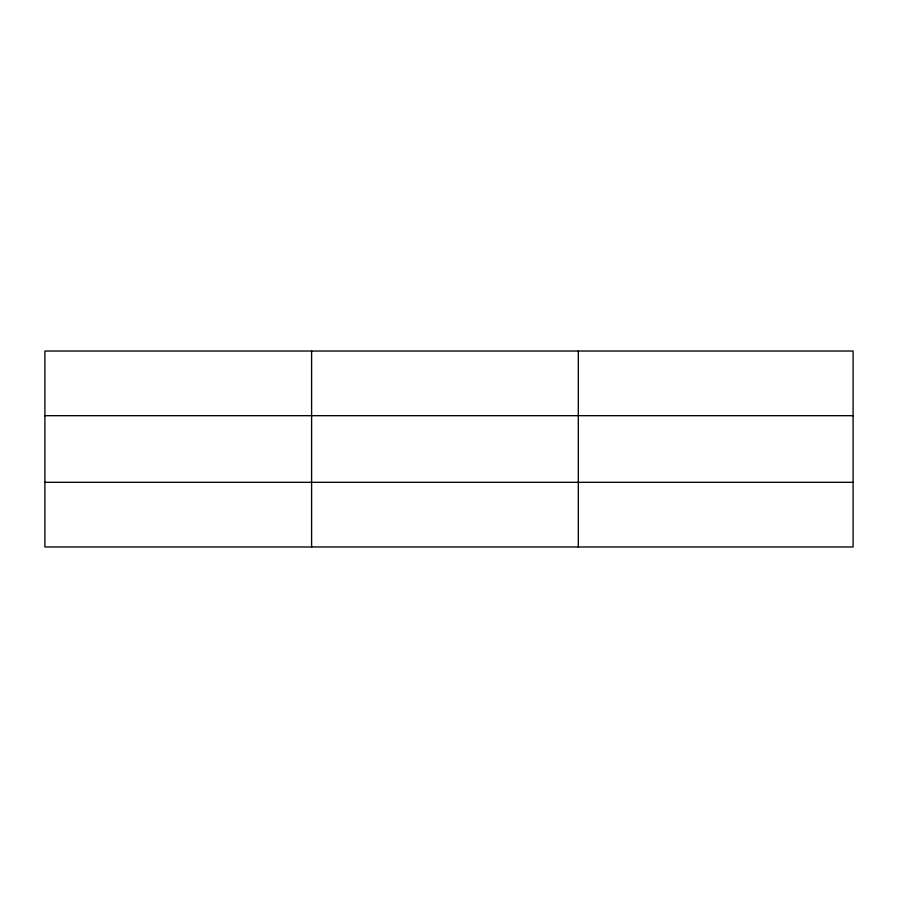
<?xml version="1.0" encoding="UTF-8"?>
<svg xmlns="http://www.w3.org/2000/svg" width="898" height="898" viewBox="0 0 898 898"><rect width="100%" height="100%" fill="white"/><g stroke="black" fill="none" stroke-linecap="round" stroke-linejoin="round"><path stroke-width="1.35" d="M311.606 351.028L311.606 546.972M578.312 351.028L578.312 546.972M853.1 482.316L853.1 546.972L44.9 546.972L44.9 351.028L853.1 351.028L853.1 482.316L44.9 482.316M44.9 415.684L853.1 415.684"/></g></svg>
